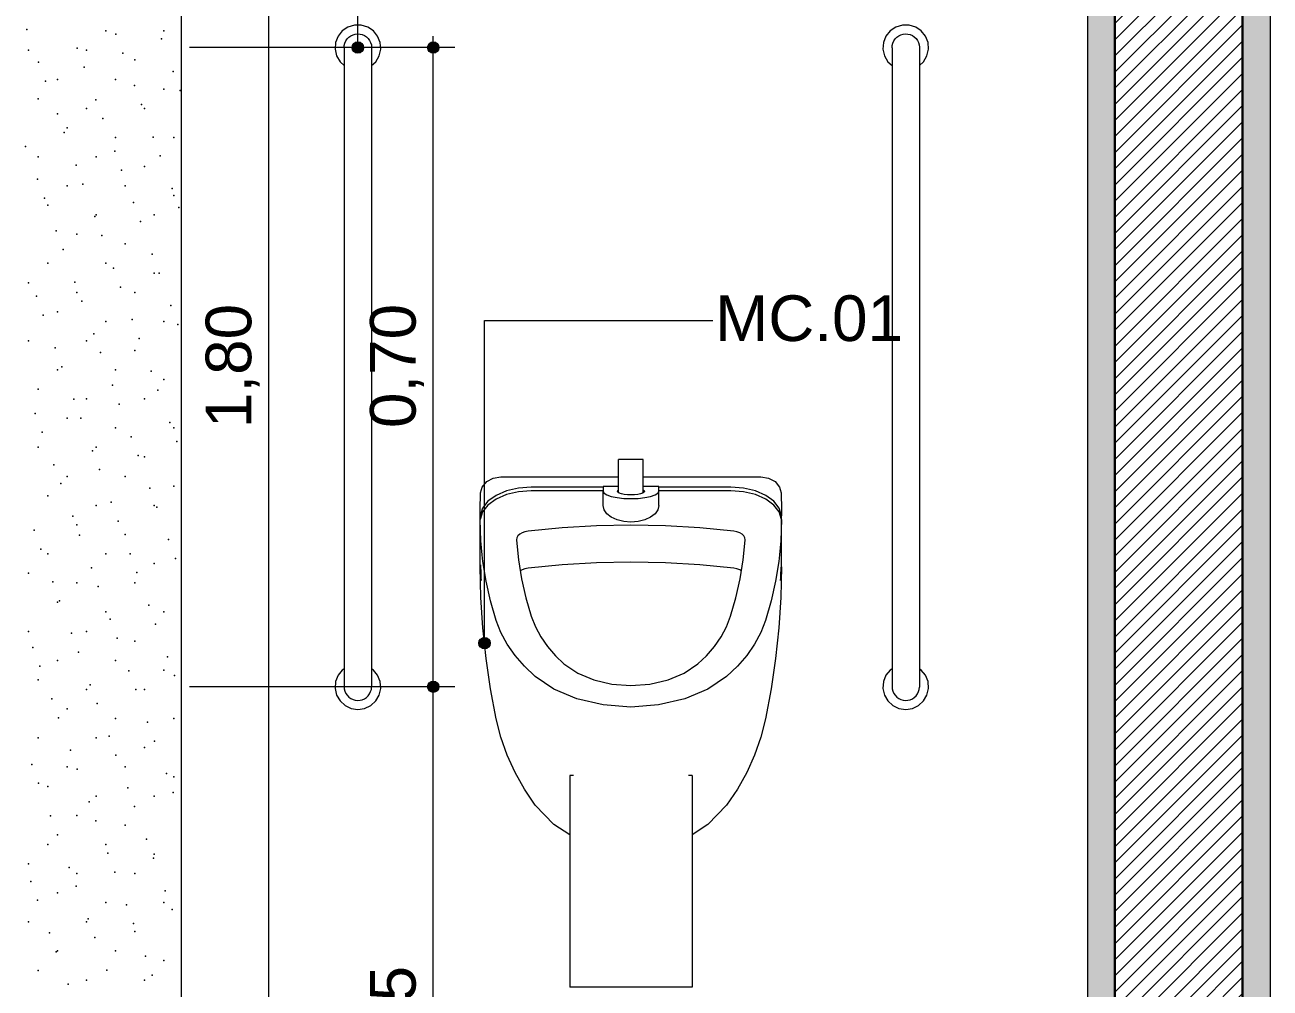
# Model space of a CAD drawing. Header units: metres. Extents: x -1.9 to 95.3, y -2.2 to 2.5.
# Drawn here: x 30.198 to 31.562, y -1.655 to -0.6 of the extents above; entities that cross this region are included whole.
import ezdxf

# ---------------------------------------------------------------- set-up
doc = ezdxf.new("R2010")
doc.units = ezdxf.units.M
doc.header["$MEASUREMENT"] = 0
for name, color, linetype in [('COTAS CORTE', 7, 'Continuous'), ('NOTAS-LAYOUT.EXEC', 7, 'Continuous'), ('PAREDE CONSTRUIR', 7, 'Continuous')]:
    doc.layers.add(name, color=color, linetype=linetype)
for name, color, linetype, lineweight, true_color in [('COTAS CORTE_Caneta_No__25', 7, 'Continuous', 13, 0x982312), ('LOUCAS-METAIS.ARQ_Caneta_No__13', 7, 'Continuous', 0, 0xaaaaaa), ('LOUCAS-METAIS.ARQ_Caneta_No__96', 7, 'Continuous', 0, 0xb6b6b6), ('PAREDE.ARQ_Caneta_No__97', 7, 'Continuous', 13, 0x6b6b6b)]:
    doc.layers.add(name, color=color, linetype=linetype, lineweight=lineweight, true_color=true_color)
for name, color, linetype, lineweight in [('NOTAS-LAYOUT.EXEC_Caneta_No__241', 7, 'Continuous', 13), ('NOTAS-LAYOUT.EXEC_Caneta_No__5', 7, 'Continuous', 20), ('PAREDE CONSTRUIR_Caneta_No__241', 7, 'Continuous', 13), ('PAREDE CONSTRUIR_Caneta_No__3', 7, 'Continuous', 30), ('PAREDE.ARQ_Caneta_No__241', 7, 'Continuous', 13)]:
    doc.layers.add(name, color=color, linetype=linetype, lineweight=lineweight)
doc.styles.add('GENERATED_STYLE_1', font='arial.ttf')
doc.dimstyles.new('GENERATED_STYLE__2', dxfattribs={"dimtxt": 0.05, "dimasz": 0.02375, "dimexe": 0.18, "dimexo": 0.267183, "dimgap": 0, "dimtad": 1, "dimzin": 0, "dimdsep": 46, "dimtxsty": 'GENERATED_STYLE_1', "dimblk": 'ARROWHEAD_11', "dimblk1": 'ARROWHEAD_11', "dimblk2": 'ARROWHEAD_11', "dimcen": 0.09, "dimclrd": 256, "dimclre": 256, "dimclrt": 256, "dimadec": 0, "dimazin": 0, "dimtfac": 1, "dimtdec": 4, "dimtmove": 0, "dimatfit": 3, "dimfxl": 0, "dimtolj": 1, "dimtzin": 0, "dimarcsym": 0})

# ---------------------------------------------------------------- blocks, each defined once
blk = doc.blocks.new('*D108', base_point=(-25.2389, -2.075))
at = {"layer": 'COTAS CORTE_Caneta_No__25', "linetype": 'Continuous', "lineweight": 13, "true_color": 0x982312}
for points in [[(30.4589, -0.075), (30.4594, -0.0774), (30.4607, -0.0794), (30.4628, -0.0808), (30.4652, -0.0812), (30.4676, -0.0808), (30.4696, -0.0794), (30.4709, -0.0774), (30.4714, -0.075), (30.4709, -0.0726), (30.4696, -0.0706), (30.4676, -0.0692), (30.4652, -0.0687), (30.4628, -0.0692), (30.4607, -0.0706), (30.4594, -0.0726)], [(30.4589, -1.875), (30.4594, -1.8774), (30.4607, -1.8794), (30.4628, -1.8808), (30.4652, -1.8812), (30.4676, -1.8808), (30.4696, -1.8794), (30.4709, -1.8774), (30.4714, -1.875), (30.4709, -1.8726), (30.4696, -1.8706), (30.4676, -1.8692), (30.4652, -1.8687), (30.4628, -1.8692), (30.4607, -1.8706), (30.4594, -1.8726)]]:
    blk.add_hatch(color=24, dxfattribs=at).paths.add_polyline_path(points)
at = {"layer": 'COTAS CORTE_Caneta_No__25', "color": 24, "linetype": 'Continuous', "lineweight": 13, "true_color": 0x982312}
for p, q in [((30.4652, -0.0687), (30.4652, -0.0625)), ((30.4589, -0.075), (30.198, -0.075)), ((30.4652, -1.8687), (30.4652, -0.0812)), ((30.4886, -0.075), (30.4714, -0.075))]:
    blk.add_line(p, q, dxfattribs=at)
blk.add_circle((30.4652, -0.075), 0.00625, dxfattribs=at)
at = {"layer": 'COTAS CORTE_Caneta_No__25', "color": 24, "lineweight": 13, "true_color": 0x982312, "insert": (30.4552, -1.0417), "char_height": 0.05, "attachment_point": 7, "rotation": 90, "style": 'GENERATED_STYLE_1'}
blk.add_mtext('\\A1;{\\pql;\\fArial|b0|i0|c0|p0;\\W1.000000;1,80}', dxfattribs=at)
blk = doc.blocks.new('ARROWHEAD_11')
at = {"color": 0, "linetype": 'Continuous', "lineweight": 0}
blk.add_line((0, 0), (-1, 0), dxfattribs=at)
at = {"color": 0, "linetype": 'Continuous', "lineweight": 0, "const_width": 0.25, "flags": 128}
blk.add_lwpolyline([(-0.125, 0, 1), (0.125, 0, 1)], format="xyb", close=True, dxfattribs=at)
blk = doc.blocks.new('*D109', base_point=(-25.2389, -2.075))
at = {"layer": 'COTAS CORTE_Caneta_No__25', "linetype": 'Continuous', "lineweight": 13, "true_color": 0x982312}
for points in [[(30.639, -1.325), (30.6395, -1.3274), (30.6408, -1.3294), (30.6429, -1.3308), (30.6452, -1.3312), (30.6476, -1.3308), (30.6497, -1.3294), (30.651, -1.3274), (30.6515, -1.325), (30.651, -1.3226), (30.6497, -1.3206), (30.6476, -1.3192), (30.6452, -1.3187), (30.6429, -1.3192), (30.6408, -1.3206), (30.6395, -1.3226)], [(30.639, -2.075), (30.6395, -2.0774), (30.6408, -2.0794), (30.6429, -2.0808), (30.6452, -2.0812), (30.6476, -2.0808), (30.6497, -2.0794), (30.651, -2.0774), (30.6515, -2.075), (30.651, -2.0726), (30.6497, -2.0706), (30.6476, -2.0692), (30.6452, -2.0687), (30.6429, -2.0692), (30.6408, -2.0706), (30.6395, -2.0726)]]:
    blk.add_hatch(color=24, dxfattribs=at).paths.add_polyline_path(points)
at = {"layer": 'COTAS CORTE_Caneta_No__25', "color": 24, "linetype": 'Continuous', "lineweight": 13, "true_color": 0x982312}
for p, q in [((30.639, -1.325), (30.3781, -1.325)), ((30.6452, -2.0687), (30.6452, -1.3312)), ((30.6687, -1.325), (30.6515, -1.325)), ((30.639, -2.075), (30.6218, -2.075)), ((30.6452, -2.0875), (30.6452, -2.0812)), ((30.9124, -2.075), (30.6515, -2.075))]:
    blk.add_line(p, q, dxfattribs=at)
for centre in [(30.6452, -1.325), (30.6452, -2.075)]:
    blk.add_circle(centre, 0.00625, dxfattribs=at)
at = {"layer": 'COTAS CORTE_Caneta_No__25', "color": 24, "lineweight": 13, "true_color": 0x982312, "insert": (30.6352, -1.7667), "char_height": 0.05, "attachment_point": 7, "rotation": 90, "style": 'GENERATED_STYLE_1'}
blk.add_mtext('\\A1;{\\pql;\\fArial|b0|i0|c0|p0;\\W1.000000;0,75}', dxfattribs=at)
blk = doc.blocks.new('*D110', base_point=(-25.2389, -2.075))
at = {"layer": 'COTAS CORTE_Caneta_No__25', "linetype": 'Continuous', "lineweight": 13, "true_color": 0x982312}
for points in [[(30.639, -0.625), (30.6395, -0.6274), (30.6408, -0.6294), (30.6429, -0.6308), (30.6452, -0.6312), (30.6476, -0.6308), (30.6497, -0.6294), (30.651, -0.6274), (30.6515, -0.625), (30.651, -0.6226), (30.6497, -0.6206), (30.6476, -0.6192), (30.6452, -0.6187), (30.6429, -0.6192), (30.6408, -0.6206), (30.6395, -0.6226)], [(30.639, -1.325), (30.6395, -1.3274), (30.6408, -1.3294), (30.6429, -1.3308), (30.6452, -1.3312), (30.6476, -1.3308), (30.6497, -1.3294), (30.651, -1.3274), (30.6515, -1.325), (30.651, -1.3226), (30.6497, -1.3206), (30.6476, -1.3192), (30.6452, -1.3187), (30.6429, -1.3192), (30.6408, -1.3206), (30.6395, -1.3226)]]:
    blk.add_hatch(color=24, dxfattribs=at).paths.add_polyline_path(points)
at = {"layer": 'COTAS CORTE_Caneta_No__25', "color": 24, "linetype": 'Continuous', "lineweight": 13, "true_color": 0x982312}
for p, q in [((30.6452, -0.6187), (30.6452, -0.6125)), ((30.639, -0.625), (30.3781, -0.625)), ((30.6687, -0.625), (30.6515, -0.625)), ((30.6452, -1.3187), (30.6452, -0.6312)), ((30.639, -1.325), (30.3781, -1.325)), ((30.6687, -1.325), (30.6515, -1.325))]:
    blk.add_line(p, q, dxfattribs=at)
for centre in [(30.6452, -0.625), (30.6452, -1.325)]:
    blk.add_circle(centre, 0.00625, dxfattribs=at)
at = {"layer": 'COTAS CORTE_Caneta_No__25', "color": 24, "lineweight": 13, "true_color": 0x982312, "insert": (30.6352, -1.0417), "char_height": 0.05, "attachment_point": 7, "rotation": 90, "style": 'GENERATED_STYLE_1'}
blk.add_mtext('\\A1;{\\pql;\\fArial|b0|i0|c0|p0;\\W1.000000;0,70}', dxfattribs=at)
blk = doc.blocks.new('Label_22_7', base_point=(30.7014, -1.2773))
at = {"layer": 'NOTAS-LAYOUT.EXEC', "linetype": 'Continuous', "lineweight": 0, "true_color": 0x000000}
blk.add_hatch(color=18, dxfattribs=at).paths.add_polyline_path([(30.6951, -1.2773), (30.6956, -1.2797), (30.697, -1.2818), (30.699, -1.2831), (30.7014, -1.2836), (30.7038, -1.2831), (30.7058, -1.2818), (30.7072, -1.2797), (30.7076, -1.2773), (30.7072, -1.275), (30.7058, -1.2729), (30.7038, -1.2716), (30.7014, -1.2711), (30.699, -1.2716), (30.697, -1.2729), (30.6956, -1.275)])
at = {"layer": 'NOTAS-LAYOUT.EXEC_Caneta_No__241', "color": 7, "linetype": 'Continuous', "lineweight": 13}
for p, q in [((30.7014, -1.2711), (30.7014, -0.9238)), ((30.7014, -0.9238), (30.9514, -0.9238))]:
    blk.add_line(p, q, dxfattribs=at)
at = {"layer": 'NOTAS-LAYOUT.EXEC_Caneta_No__5', "color": 7, "linetype": 'Continuous', "lineweight": 20}
blk.add_circle((30.7014, -1.2773), 0.00625, dxfattribs=at)
at = {"layer": 'NOTAS-LAYOUT.EXEC_Caneta_No__241', "color": 7, "lineweight": 13, "insert": (30.9539, -0.8964), "char_height": 0.05, "attachment_point": 1, "style": 'GENERATED_STYLE_1'}
blk.add_mtext('\\A1;{\\pql;\\pt0,241;\\fArial|b0|i0|c0|p0;\\W1.000000;MC.01\\fArial|b0|i0|c0|p0;\\W1.000000;\\A1{\\H.66x;\\S^  ;}\\fArial|b0|i0|c0|p0;\\W1.000000;\\fArial|b0|i0|c0|p0;\\W1.000000;\\A1{\\H.66x;\\S^  ;}\\fArial|b0|i0|c0|p0;\\W1.000000;\\fArial|b0|i0|c0|p0;\\W1.000000;\\fArial|b0|i0|c0|p0;\\W1.000000;\\fArial|b0|i0|c0|p0;\\W1.000000;\\fArial|b0|i0|c0|p0;\\W1.000000;\\fArial|b0|i0|c0|p0;\\W1.000000;\\fArial|b0|i0|c0|p0;\\W1.000000;\\A1{\\H.66x;\\S^  ;}\\fArial|b0|i0|c0|p0;\\W1.000000;\\fArial|b0|i0|c0|p0;\\W1.000000;\\A1{\\H.66x;\\S^  ;}\\fArial|b0|i0|c0|p0;\\W1.000000;\\fArial|b0|i0|c0|p0;\\W1.000000;\\fArial|b0|i0|c0|p0;\\W1.000000;\\fArial|b0|i0|c0|p0;\\W1.000000;\\fArial|b0|i0|c0|p0;\\W1.000000;\\fArial|b0|i0|c0|p0;\\W1.000000;\\fArial|b0|i0|c0|p0;\\W1.000000;\\A1{\\H.66x;\\S^  ;}\\fArial|b0|i0|c0|p0;\\W1.000000;\\fArial|b0|i0|c0|p0;\\W1.000000;\\A1{\\H.66x;\\S^  ;}\\fArial|b0|i0|c0|p0;\\W1.000000;\\fArial|b0|i0|c0|p0;\\W1.000000;\\fArial|b0|i0|c0|p0;\\W1.000000;\\fArial|b0|i0|c0|p0;\\W1.000000;\\fArial|b0|i0|c0|p0;\\W1.000000;\\fArial|b0|i0|c0|p0;\\W1.000000;\\fArial|b0|i0|c0|p0;\\W1.000000;\\A1{\\H.66x;\\S^  ;}\\fArial|b0|i0|c0|p0;\\W1.000000;\\fArial|b0|i0|c0|p0;\\W1.000000;\\A1{\\H.66x;\\S^  ;}\\fArial|b0|i0|c0|p0;\\W1.000000;\\fArial|b0|i0|c0|p0;\\W1.000000;\\fArial|b0|i0|c0|p0;\\W1.000000;\\fArial|b0|i0|c0|p0;\\W1.000000;\\fArial|b0|i0|c0|p0;\\W1.000000;\\fArial|b0|i0|c0|p0;\\W1.000000;\\fArial|b0|i0|c0|p0;\\W1.000000;\\A1{\\H.66x;\\S^  ;}\\fArial|b0|i0|c0|p0;\\W1.000000;\\fArial|b0|i0|c0|p0;\\W1.000000;\\A1{\\H.66x;\\S^  ;}\\fArial|b0|i0|c0|p0;\\W1.000000;\\fArial|b0|i0|c0|p0;\\W1.000000;\\fArial|b0|i0|c0|p0;\\W1.000000;\\fArial|b0|i0|c0|p0;\\W1.000000;\\fArial|b0|i0|c0|p0;\\W1.000000;\\fArial|b0|i0|c0|p0;\\W1.000000;\\fArial|b0|i0|c0|p0;\\W1.000000;\\A1{\\H.66x;\\S^  ;}\\fArial|b0|i0|c0|p0;\\W1.000000;}', dxfattribs=at)
blk = doc.blocks.new('Label_23_7', base_point=(30.5626, -0.625))
at = {"layer": 'NOTAS-LAYOUT.EXEC', "linetype": 'Continuous', "lineweight": 0, "true_color": 0x000000}
blk.add_hatch(color=18, dxfattribs=at).paths.add_polyline_path([(30.5564, -0.625), (30.5569, -0.6274), (30.5582, -0.6294), (30.5603, -0.6308), (30.5626, -0.6312), (30.565, -0.6308), (30.5671, -0.6294), (30.5684, -0.6274), (30.5689, -0.625), (30.5684, -0.6226), (30.5671, -0.6206), (30.565, -0.6192), (30.5626, -0.6187), (30.5603, -0.6192), (30.5582, -0.6206), (30.5569, -0.6226)])
at = {"layer": 'NOTAS-LAYOUT.EXEC_Caneta_No__241', "color": 7, "linetype": 'Continuous', "lineweight": 13}
for p, q in [((30.5626, -0.6187), (30.5626, -0.2714)), ((30.5626, -0.2714), (30.8126, -0.2714))]:
    blk.add_line(p, q, dxfattribs=at)
at = {"layer": 'NOTAS-LAYOUT.EXEC_Caneta_No__5', "color": 7, "linetype": 'Continuous', "lineweight": 20}
blk.add_circle((30.5626, -0.625), 0.00625, dxfattribs=at)
at = {"layer": 'NOTAS-LAYOUT.EXEC_Caneta_No__241', "color": 7, "lineweight": 13, "insert": (30.8151, -0.2441), "char_height": 0.05, "attachment_point": 1, "style": 'GENERATED_STYLE_1'}
blk.add_mtext('\\A1;{\\pql;\\pt0,241;\\fArial|b0|i0|c0|p0;\\W1.000000;BA70\\fArial|b0|i0|c0|p0;\\W1.000000;\\A1{\\H.66x;\\S^  ;}\\fArial|b0|i0|c0|p0;\\W1.000000;\\fArial|b0|i0|c0|p0;\\W1.000000;\\A1{\\H.66x;\\S^  ;}\\fArial|b0|i0|c0|p0;\\W1.000000;\\fArial|b0|i0|c0|p0;\\W1.000000;\\fArial|b0|i0|c0|p0;\\W1.000000;\\fArial|b0|i0|c0|p0;\\W1.000000;\\fArial|b0|i0|c0|p0;\\W1.000000;\\fArial|b0|i0|c0|p0;\\W1.000000;\\fArial|b0|i0|c0|p0;\\W1.000000;\\A1{\\H.66x;\\S^  ;}\\fArial|b0|i0|c0|p0;\\W1.000000;\\fArial|b0|i0|c0|p0;\\W1.000000;\\A1{\\H.66x;\\S^  ;}\\fArial|b0|i0|c0|p0;\\W1.000000;\\fArial|b0|i0|c0|p0;\\W1.000000;\\fArial|b0|i0|c0|p0;\\W1.000000;\\fArial|b0|i0|c0|p0;\\W1.000000;\\fArial|b0|i0|c0|p0;\\W1.000000;\\fArial|b0|i0|c0|p0;\\W1.000000;\\fArial|b0|i0|c0|p0;\\W1.000000;\\A1{\\H.66x;\\S^  ;}\\fArial|b0|i0|c0|p0;\\W1.000000;\\fArial|b0|i0|c0|p0;\\W1.000000;\\A1{\\H.66x;\\S^  ;}\\fArial|b0|i0|c0|p0;\\W1.000000;\\fArial|b0|i0|c0|p0;\\W1.000000;\\fArial|b0|i0|c0|p0;\\W1.000000;\\fArial|b0|i0|c0|p0;\\W1.000000;\\fArial|b0|i0|c0|p0;\\W1.000000;\\fArial|b0|i0|c0|p0;\\W1.000000;\\fArial|b0|i0|c0|p0;\\W1.000000;\\A1{\\H.66x;\\S^  ;}\\fArial|b0|i0|c0|p0;\\W1.000000;\\fArial|b0|i0|c0|p0;\\W1.000000;\\A1{\\H.66x;\\S^  ;}\\fArial|b0|i0|c0|p0;\\W1.000000;\\fArial|b0|i0|c0|p0;\\W1.000000;\\fArial|b0|i0|c0|p0;\\W1.000000;\\fArial|b0|i0|c0|p0;\\W1.000000;\\fArial|b0|i0|c0|p0;\\W1.000000;\\fArial|b0|i0|c0|p0;\\W1.000000;\\fArial|b0|i0|c0|p0;\\W1.000000;\\A1{\\H.66x;\\S^  ;}\\fArial|b0|i0|c0|p0;\\W1.000000;\\fArial|b0|i0|c0|p0;\\W1.000000;\\A1{\\H.66x;\\S^  ;}\\fArial|b0|i0|c0|p0;\\W1.000000;\\fArial|b0|i0|c0|p0;\\W1.000000;\\fArial|b0|i0|c0|p0;\\W1.000000;\\fArial|b0|i0|c0|p0;\\W1.000000;\\fArial|b0|i0|c0|p0;\\W1.000000;\\fArial|b0|i0|c0|p0;\\W1.000000;\\fArial|b0|i0|c0|p0;\\W1.000000;\\A1{\\H.66x;\\S^  ;}\\fArial|b0|i0|c0|p0;\\W1.000000;}', dxfattribs=at)

msp = doc.modelspace()

# ---------------------------------------------------------------- hatches: boundary and pattern name
at = {"layer": 'PAREDE CONSTRUIR', "linetype": 'Continuous', "lineweight": 0, "true_color": 0xffffff}
for points in [[(31.3616, -2.075), (31.3916, -2.075), (31.3916, 0.125), (31.3616, 0.125)], [(31.5316, -2.075), (31.5616, -2.075), (31.5616, 0.125), (31.5316, 0.125)]]:
    msp.add_hatch(color=7, dxfattribs=at).paths.add_polyline_path(points)
at = {"layer": 'PAREDE CONSTRUIR', "linetype": 'Continuous', "lineweight": 0, "true_color": 0x000000}
h = msp.add_hatch(dxfattribs=at)
h.set_pattern_fill('common_brick_0007', color=18, style=0, pattern_type=2)
h.set_pattern_definition([(45, (-25.238927, -2.075), (-0.0088388348, 0.0088388348), [])])
h.paths.add_polyline_path([(31.3916, 0.125), (31.3916, -2.075), (31.5316, -2.075), (31.5316, 0.125)])

# ---------------------------------------------------------------- linework, layer by layer
at = {"layer": 'LOUCAS-METAIS.ARQ_Caneta_No__13', "color": 253, "linetype": 'Continuous', "lineweight": 0, "true_color": 0xaaaaaa}
for p, q in [((30.8486, -1.0761), (30.8481, -1.0761)), ((30.8481, -1.1125), (30.8481, -1.0761)), ((30.85, -1.0761), (30.8486, -1.0761)), ((30.8521, -1.0761), (30.85, -1.0761)), ((30.8549, -1.0761), (30.8521, -1.0761)), ((30.8581, -1.0761), (30.8549, -1.0761)), ((30.8616, -1.0761), (30.8581, -1.0761)), ((30.8651, -1.0761), (30.8616, -1.0761)), ((30.8684, -1.0761), (30.8651, -1.0761)), ((30.8712, -1.0761), (30.8684, -1.0761)), ((30.8733, -1.0761), (30.8712, -1.0761)), ((30.8747, -1.0761), (30.8733, -1.0761)), ((30.8751, -1.0761), (30.8747, -1.0761)), ((30.8751, -1.1126), (30.8751, -1.0761)), ((30.6989, -1.1063), (30.7038, -1.1004)), ((30.7038, -1.1004), (30.7109, -1.0965)), ((30.7109, -1.0965), (30.7193, -1.0951)), ((30.7193, -1.0951), (30.8481, -1.0951)), ((30.8751, -1.0951), (31.004, -1.0951)), ((31.004, -1.0951), (31.0123, -1.0965)), ((31.0123, -1.0965), (31.0195, -1.1004)), ((31.0195, -1.1004), (31.0244, -1.1063)), ((30.6967, -1.1313), (30.697, -1.1127)), ((30.697, -1.1127), (30.6982, -1.1091)), ((30.6982, -1.1091), (30.6989, -1.1063)), ((30.714, -1.1154), (30.7051, -1.1219)), ((30.7254, -1.1105), (30.714, -1.1154)), ((30.7254, -1.1145), (30.714, -1.1195)), ((30.7384, -1.1074), (30.7254, -1.1105)), ((30.7384, -1.1114), (30.7254, -1.1145)), ((30.7523, -1.1063), (30.7384, -1.1074)), ((30.7523, -1.1104), (30.7384, -1.1114)), ((30.8312, -1.1063), (30.7523, -1.1063)), ((30.8312, -1.1104), (30.7523, -1.1104)), ((30.8312, -1.1057), (30.8312, -1.111)), ((30.8481, -1.1057), (30.8312, -1.1057)), ((30.8312, -1.1265), (30.8312, -1.111)), ((30.8312, -1.111), (30.8323, -1.1131)), ((30.8323, -1.1131), (30.8353, -1.115)), ((30.8353, -1.115), (30.8401, -1.1167)), ((30.8401, -1.1167), (30.8465, -1.1179)), ((30.8465, -1.1179), (30.8538, -1.1187)), ((30.8469, -1.111), (30.8474, -1.11)), ((30.8474, -1.112), (30.8469, -1.111)), ((30.8474, -1.11), (30.8481, -1.1096)), ((30.8489, -1.113), (30.8474, -1.112)), ((30.8512, -1.1138), (30.8489, -1.113)), ((30.8543, -1.1144), (30.8512, -1.1138)), ((30.8578, -1.1148), (30.8543, -1.1144)), ((30.8617, -1.1149), (30.8578, -1.1148)), ((30.8655, -1.1148), (30.8617, -1.1149)), ((30.8691, -1.1144), (30.8655, -1.1148)), ((30.8722, -1.1138), (30.8691, -1.1144)), ((30.8696, -1.1187), (30.8769, -1.1179)), ((30.8745, -1.113), (30.8722, -1.1138)), ((30.876, -1.112), (30.8745, -1.113)), ((30.8921, -1.1057), (30.8751, -1.1057)), ((30.8751, -1.1095), (30.876, -1.11)), ((30.876, -1.11), (30.8765, -1.111)), ((30.8765, -1.111), (30.876, -1.112)), ((30.8769, -1.1179), (30.8832, -1.1167)), ((30.8832, -1.1167), (30.8881, -1.115)), ((30.8881, -1.115), (30.8911, -1.1131)), ((30.8911, -1.1131), (30.8921, -1.111)), ((30.8921, -1.111), (30.8921, -1.1057)), ((30.9711, -1.1063), (30.8921, -1.1063)), ((30.9711, -1.1104), (30.8921, -1.1104)), ((30.8921, -1.1265), (30.8921, -1.111)), ((30.985, -1.1074), (30.9711, -1.1063)), ((30.985, -1.1115), (30.9711, -1.1104)), ((30.998, -1.1105), (30.985, -1.1074)), ((30.998, -1.1146), (30.985, -1.1115)), ((31.0093, -1.1154), (30.998, -1.1105)), ((31.0093, -1.1195), (30.998, -1.1146)), ((31.0182, -1.1219), (31.0093, -1.1154)), ((31.0244, -1.1063), (31.0251, -1.1091)), ((31.0251, -1.1091), (31.0263, -1.1127)), ((31.0263, -1.1127), (31.0266, -1.1313)), ((30.6991, -1.1295), (30.6965, -1.1378)), ((30.6965, -1.1378), (30.6967, -1.1313)), ((30.7051, -1.1219), (30.6991, -1.1295)), ((30.7051, -1.126), (30.6991, -1.1336)), ((30.714, -1.1195), (30.7051, -1.126)), ((30.8323, -1.1312), (30.8312, -1.1265)), ((30.8353, -1.1356), (30.8323, -1.1312)), ((30.8538, -1.1187), (30.8617, -1.119)), ((30.8617, -1.119), (30.8696, -1.1187)), ((30.8911, -1.1312), (30.8881, -1.1356)), ((30.8921, -1.1265), (30.8911, -1.1312)), ((31.0182, -1.126), (31.0093, -1.1195)), ((31.0241, -1.1295), (31.0182, -1.1219)), ((31.0241, -1.1336), (31.0182, -1.126)), ((31.0267, -1.1378), (31.0241, -1.1295)), ((31.0266, -1.1313), (31.0267, -1.1378)), ((30.6991, -1.1336), (30.6965, -1.1418)), ((30.6965, -1.1418), (30.6965, -1.1378)), ((30.6974, -1.1651), (30.6965, -1.1418)), ((30.6965, -1.1824), (30.6965, -1.1418)), ((30.8401, -1.1394), (30.8353, -1.1356)), ((30.8465, -1.1423), (30.8401, -1.1394)), ((30.8538, -1.1441), (30.8465, -1.1423)), ((30.8617, -1.1448), (30.8538, -1.1441)), ((30.8696, -1.1441), (30.8617, -1.1448)), ((30.8769, -1.1423), (30.8696, -1.1441)), ((30.8832, -1.1394), (30.8769, -1.1423)), ((30.8881, -1.1356), (30.8832, -1.1394)), ((31.0267, -1.1418), (31.0241, -1.1336)), ((31.0267, -1.1418), (31.0259, -1.1651)), ((31.0267, -1.1418), (31.0267, -1.1378)), ((31.0267, -1.1824), (31.0267, -1.1418)), ((30.7399, -1.158), (30.7379, -1.1599)), ((30.7425, -1.1565), (30.7399, -1.158)), ((30.7456, -1.1553), (30.7425, -1.1565)), ((30.7491, -1.1547), (30.7456, -1.1553)), ((30.7863, -1.1509), (30.7491, -1.1547)), ((30.8239, -1.1487), (30.7863, -1.1509)), ((30.8616, -1.1479), (30.8239, -1.1487)), ((30.8994, -1.1487), (30.8616, -1.1479)), ((30.937, -1.1509), (30.8994, -1.1487)), ((30.9742, -1.1547), (30.937, -1.1509)), ((30.9777, -1.1553), (30.9742, -1.1547)), ((30.9808, -1.1565), (30.9777, -1.1553)), ((30.9834, -1.158), (30.9808, -1.1565)), ((30.9853, -1.1599), (30.9834, -1.158)), ((30.6989, -1.1806), (30.6974, -1.1651)), ((30.7368, -1.1619), (30.7364, -1.1641)), ((30.7364, -1.1641), (30.7379, -1.1792)), ((30.7379, -1.1599), (30.7368, -1.1619)), ((30.9865, -1.1619), (30.9853, -1.1599)), ((30.9854, -1.1792), (30.9869, -1.1641)), ((30.9869, -1.1641), (30.9865, -1.1619)), ((31.0259, -1.1651), (31.0244, -1.1806)), ((30.6965, -1.1896), (30.6965, -1.1824)), ((30.6996, -1.1878), (30.6989, -1.1806)), ((30.7379, -1.1792), (30.7385, -1.1859)), ((30.7385, -1.1859), (30.7419, -1.2068)), ((30.9813, -1.2068), (30.9847, -1.1859)), ((30.9847, -1.1859), (30.9854, -1.1792)), ((31.0244, -1.1806), (31.0237, -1.1878)), ((31.0267, -1.1896), (31.0267, -1.1824)), ((30.6965, -1.1936), (30.6965, -1.1896)), ((30.6974, -1.2272), (30.6965, -1.1936)), ((30.6969, -1.1914), (30.6972, -1.2014)), ((30.7032, -1.2095), (30.6996, -1.1878)), ((30.7425, -1.197), (30.7405, -1.1982)), ((30.7456, -1.1959), (30.7425, -1.197)), ((30.7491, -1.1952), (30.7456, -1.1959)), ((30.7863, -1.1915), (30.7491, -1.1952)), ((30.8239, -1.1892), (30.7863, -1.1915)), ((30.8616, -1.1885), (30.8239, -1.1892)), ((30.8994, -1.1892), (30.8616, -1.1885)), ((30.937, -1.1915), (30.8994, -1.1892)), ((30.9742, -1.1952), (30.937, -1.1915)), ((30.9777, -1.1959), (30.9742, -1.1952)), ((30.9808, -1.197), (30.9777, -1.1959)), ((30.9827, -1.1982), (30.9808, -1.197)), ((31.0237, -1.1878), (31.0201, -1.2095)), ((31.0267, -1.1936), (31.0259, -1.2272)), ((31.026, -1.2014), (31.0264, -1.1914)), ((31.0267, -1.1936), (31.0267, -1.1896)), ((30.6972, -1.2014), (30.6974, -1.2058)), ((30.6974, -1.2058), (30.6977, -1.2085)), ((30.708, -1.2311), (30.7032, -1.2095)), ((30.7419, -1.2068), (30.7466, -1.2275)), ((30.9767, -1.2275), (30.9813, -1.2068)), ((31.0201, -1.2095), (31.0153, -1.2311)), ((31.0256, -1.2085), (31.0259, -1.2058)), ((31.0259, -1.2058), (31.026, -1.2014)), ((30.6996, -1.2606), (30.6974, -1.2272)), ((31.0259, -1.2272), (31.0237, -1.2606)), ((30.7142, -1.2526), (30.708, -1.2311)), ((30.7466, -1.2275), (30.7525, -1.2479)), ((30.9708, -1.2479), (30.9767, -1.2275)), ((31.0153, -1.2311), (31.0091, -1.2526)), ((30.7193, -1.2657), (30.7142, -1.2526)), ((30.7525, -1.2479), (30.757, -1.2594)), ((30.9663, -1.2594), (30.9708, -1.2479)), ((31.0091, -1.2526), (31.0039, -1.2657)), ((30.7032, -1.294), (30.6996, -1.2606)), ((30.7262, -1.2784), (30.7193, -1.2657)), ((30.757, -1.2594), (30.7629, -1.2703)), ((30.9604, -1.2703), (30.9663, -1.2594)), ((31.0039, -1.2657), (30.9971, -1.2784)), ((31.0237, -1.2606), (31.0201, -1.294)), ((30.7348, -1.2907), (30.7262, -1.2784)), ((30.7629, -1.2703), (30.7702, -1.2808)), ((30.7702, -1.2808), (30.779, -1.291)), ((30.9443, -1.291), (30.9531, -1.2808)), ((30.9531, -1.2808), (30.9604, -1.2703)), ((30.9971, -1.2784), (30.9885, -1.2907)), ((30.708, -1.3273), (30.7032, -1.294)), ((30.745, -1.3026), (30.7348, -1.2907)), ((30.779, -1.291), (30.7882, -1.2998)), ((30.935, -1.2998), (30.9443, -1.291)), ((30.9885, -1.2907), (30.9782, -1.3026)), ((31.0201, -1.294), (31.0153, -1.3273)), ((30.7569, -1.3139), (30.745, -1.3026)), ((30.7882, -1.2998), (30.8035, -1.3103)), ((30.9198, -1.3103), (30.935, -1.2998)), ((30.9782, -1.3026), (30.9664, -1.3139)), ((30.7773, -1.3278), (30.7569, -1.3139)), ((30.8035, -1.3103), (30.821, -1.3176)), ((30.821, -1.3176), (30.8408, -1.3221)), ((30.8408, -1.3221), (30.8616, -1.3237)), ((30.8616, -1.3237), (30.8825, -1.3221)), ((30.8825, -1.3221), (30.9023, -1.3176)), ((30.9023, -1.3176), (30.9198, -1.3103)), ((30.9664, -1.3139), (30.946, -1.3278)), ((30.7142, -1.3603), (30.708, -1.3273)), ((30.8026, -1.3384), (30.7773, -1.3278)), ((30.946, -1.3278), (30.9207, -1.3384)), ((31.0153, -1.3273), (31.0091, -1.3603)), ((30.8312, -1.345), (30.8026, -1.3384)), ((30.8616, -1.3473), (30.8312, -1.345)), ((30.892, -1.345), (30.8616, -1.3473)), ((30.9207, -1.3384), (30.892, -1.345)), ((30.7193, -1.3804), (30.7142, -1.3603)), ((31.0091, -1.3603), (31.0039, -1.3804)), ((30.7262, -1.4), (30.7193, -1.3804)), ((31.0039, -1.3804), (30.9971, -1.4)), ((30.7348, -1.419), (30.7262, -1.4)), ((30.9971, -1.4), (30.9885, -1.419)), ((30.745, -1.4372), (30.7348, -1.419)), ((30.7947, -1.4223), (30.7947, -1.5998)), ((30.7986, -1.4223), (30.7947, -1.4223)), ((30.9286, -1.4223), (30.9247, -1.4223)), ((30.9286, -1.4223), (30.9286, -1.5998)), ((30.9885, -1.419), (30.9782, -1.4372)), ((30.7569, -1.4546), (30.745, -1.4372)), ((30.9782, -1.4372), (30.9664, -1.4546)), ((30.7773, -1.476), (30.7569, -1.4546)), ((30.9664, -1.4546), (30.946, -1.476)), ((30.7947, -1.4872), (30.7773, -1.476)), ((30.946, -1.476), (30.9286, -1.4872)), ((30.7947, -1.5998), (30.7947, -1.6174)), ((30.9286, -1.5998), (30.9286, -1.6174)), ((30.7947, -1.6174), (30.7947, -1.6325)), ((30.9286, -1.6174), (30.9286, -1.6325)), ((30.7947, -1.6325), (30.7947, -1.6441)), ((30.9286, -1.6325), (30.9286, -1.6441)), ((30.7947, -1.6441), (30.7947, -1.6514)), ((30.9286, -1.6441), (30.9286, -1.6514)), ((30.7947, -1.6514), (30.7947, -1.6539)), ((30.9286, -1.6539), (30.7947, -1.6539)), ((30.9286, -1.6514), (30.9286, -1.6539))]:
    msp.add_line(p, q, dxfattribs=at)
at = {"layer": 'LOUCAS-METAIS.ARQ_Caneta_No__96', "color": 253, "linetype": 'Continuous', "lineweight": 0, "true_color": 0xb6b6b6}
for p, q in [((30.541, -0.6125), (30.5383, -0.6194)), ((30.5456, -0.6067), (30.541, -0.6125)), ((30.5518, -0.6025), (30.5456, -0.6067)), ((30.5589, -0.6003), (30.5518, -0.6025)), ((30.5528, -0.6137), (30.5549, -0.6121)), ((30.5549, -0.6121), (30.5573, -0.611)), ((30.5573, -0.611), (30.5598, -0.6103)), ((30.5664, -0.6003), (30.5589, -0.6003)), ((30.5598, -0.6103), (30.5624, -0.61)), ((30.5624, -0.61), (30.565, -0.6102)), ((30.565, -0.6102), (30.5675, -0.6108)), ((30.5735, -0.6025), (30.5664, -0.6003)), ((30.5675, -0.6108), (30.5699, -0.6119)), ((30.5699, -0.6119), (30.5721, -0.6133)), ((30.5721, -0.6133), (30.574, -0.6152)), ((30.5796, -0.6067), (30.5735, -0.6025)), ((30.5843, -0.6125), (30.5796, -0.6067)), ((30.587, -0.6194), (30.5843, -0.6125)), ((31.141, -0.6125), (31.1382, -0.6194)), ((31.1456, -0.6067), (31.141, -0.6125)), ((31.1518, -0.6025), (31.1456, -0.6067)), ((31.1589, -0.6003), (31.1518, -0.6025)), ((31.1528, -0.6137), (31.1549, -0.6121)), ((31.1549, -0.6121), (31.1572, -0.611)), ((31.1572, -0.611), (31.1597, -0.6103)), ((31.1663, -0.6003), (31.1589, -0.6003)), ((31.1597, -0.6103), (31.1623, -0.61)), ((31.1623, -0.61), (31.165, -0.6102)), ((31.165, -0.6102), (31.1675, -0.6108)), ((31.1735, -0.6025), (31.1663, -0.6003)), ((31.1675, -0.6108), (31.1699, -0.6119)), ((31.1699, -0.6119), (31.172, -0.6133)), ((31.172, -0.6133), (31.1739, -0.6152)), ((31.1796, -0.6067), (31.1735, -0.6025)), ((31.1843, -0.6125), (31.1796, -0.6067)), ((31.187, -0.6194), (31.1843, -0.6125)), ((30.5383, -0.6194), (30.5377, -0.6269)), ((30.5377, -0.6269), (30.5394, -0.6341)), ((30.5476, -0.6253), (30.5478, -0.6227)), ((30.5476, -0.6253), (30.5476, -0.6268)), ((30.5476, -0.6268), (30.5476, -0.6312)), ((30.5478, -0.6227), (30.5485, -0.6201)), ((30.5485, -0.6201), (30.5495, -0.6177)), ((30.5495, -0.6177), (30.551, -0.6156)), ((30.551, -0.6156), (30.5528, -0.6137)), ((30.574, -0.6152), (30.5755, -0.6173)), ((30.5755, -0.6173), (30.5766, -0.6196)), ((30.5766, -0.6196), (30.5774, -0.6221)), ((30.5774, -0.6221), (30.5776, -0.6247)), ((30.5776, -0.6247), (30.5776, -0.6262)), ((30.5776, -0.6262), (30.5776, -0.6307)), ((30.5859, -0.6341), (30.5876, -0.6269)), ((30.5876, -0.6269), (30.587, -0.6194)), ((31.1382, -0.6194), (31.1377, -0.6269)), ((31.1377, -0.6269), (31.1393, -0.6341)), ((31.1476, -0.6253), (31.1478, -0.6227)), ((31.1476, -0.6253), (31.1476, -0.6268)), ((31.1476, -0.6268), (31.1476, -0.6312)), ((31.1478, -0.6227), (31.1484, -0.6201)), ((31.1484, -0.6201), (31.1495, -0.6177)), ((31.1495, -0.6177), (31.1509, -0.6156)), ((31.1509, -0.6156), (31.1528, -0.6137)), ((31.1739, -0.6152), (31.1755, -0.6173)), ((31.1755, -0.6173), (31.1766, -0.6196)), ((31.1766, -0.6196), (31.1773, -0.6221)), ((31.1773, -0.6221), (31.1776, -0.6247)), ((31.1776, -0.6247), (31.1776, -0.6262)), ((31.1776, -0.6262), (31.1776, -0.6307)), ((31.1859, -0.6341), (31.1875, -0.6269)), ((31.1875, -0.6269), (31.187, -0.6194)), ((30.5394, -0.6341), (30.5431, -0.6406)), ((30.5431, -0.6406), (30.5476, -0.6448)), ((30.5476, -0.6312), (30.5476, -0.6383)), ((30.5476, -0.6383), (30.5476, -0.6478)), ((30.5776, -0.6307), (30.5776, -0.6379)), ((30.5776, -0.6379), (30.5776, -0.6474)), ((30.5776, -0.6448), (30.5822, -0.6406)), ((30.5822, -0.6406), (30.5859, -0.6341)), ((31.1393, -0.6341), (31.1431, -0.6406)), ((31.1431, -0.6406), (31.1476, -0.6448)), ((31.1476, -0.6312), (31.1476, -0.6383)), ((31.1476, -0.6383), (31.1476, -0.6478)), ((31.1776, -0.6307), (31.1776, -0.6379)), ((31.1776, -0.6379), (31.1776, -0.6474)), ((31.1776, -0.6448), (31.1821, -0.6406)), ((31.1821, -0.6406), (31.1859, -0.6341)), ((30.5476, -0.6478), (30.5476, -0.6591)), ((30.5776, -0.6474), (30.5776, -0.6589)), ((31.1476, -0.6478), (31.1476, -0.6591)), ((31.1776, -0.6474), (31.1776, -0.6589)), ((30.5476, -0.6591), (30.5476, -0.6717)), ((30.5776, -0.6589), (30.5776, -0.6716)), ((31.1476, -0.6591), (31.1476, -0.6717)), ((31.1776, -0.6589), (31.1776, -0.6716)), ((30.5476, -0.6717), (30.5476, -0.685)), ((30.5776, -0.6716), (30.5776, -0.685)), ((31.1476, -0.6717), (31.1476, -0.685)), ((31.1776, -0.6716), (31.1776, -0.685)), ((30.5476, -0.685), (30.5476, -1.265)), ((30.5776, -0.685), (30.5776, -1.265)), ((31.1476, -0.685), (31.1476, -1.265)), ((31.1776, -0.685), (31.1776, -1.265)), ((30.5476, -1.265), (30.5476, -1.2783)), ((30.5776, -1.265), (30.5776, -1.2784)), ((31.1476, -1.265), (31.1476, -1.2783)), ((31.1776, -1.265), (31.1776, -1.2784)), ((30.5476, -1.2783), (30.5476, -1.2909)), ((30.5776, -1.2784), (30.5776, -1.2911)), ((31.1476, -1.2783), (31.1476, -1.2909)), ((31.1776, -1.2784), (31.1776, -1.2911)), ((30.5476, -1.2909), (30.5476, -1.3022)), ((30.5776, -1.2911), (30.5776, -1.3026)), ((31.1476, -1.2909), (31.1476, -1.3022)), ((31.1776, -1.2911), (31.1776, -1.3026)), ((30.5456, -1.3067), (30.541, -1.3125)), ((30.5476, -1.3053), (30.5456, -1.3067)), ((30.5476, -1.3022), (30.5476, -1.3117)), ((30.5776, -1.3026), (30.5776, -1.3121)), ((30.5796, -1.3067), (30.5776, -1.3053)), ((30.5843, -1.3125), (30.5796, -1.3067)), ((31.1456, -1.3067), (31.141, -1.3125)), ((31.1476, -1.3053), (31.1456, -1.3067)), ((31.1476, -1.3022), (31.1476, -1.3117)), ((31.1776, -1.3026), (31.1776, -1.3121)), ((31.1796, -1.3067), (31.1776, -1.3053)), ((31.1843, -1.3125), (31.1796, -1.3067)), ((30.5383, -1.3194), (30.5377, -1.3269)), ((30.541, -1.3125), (30.5383, -1.3194)), ((30.5476, -1.3117), (30.5476, -1.3188)), ((30.5476, -1.3188), (30.5476, -1.3232)), ((30.5776, -1.3121), (30.5776, -1.3193)), ((30.5776, -1.3193), (30.5776, -1.3238)), ((30.587, -1.3194), (30.5843, -1.3125)), ((30.5876, -1.3269), (30.587, -1.3194)), ((31.1382, -1.3194), (31.1377, -1.3269)), ((31.141, -1.3125), (31.1382, -1.3194)), ((31.1476, -1.3117), (31.1476, -1.3188)), ((31.1476, -1.3188), (31.1476, -1.3232)), ((31.1776, -1.3121), (31.1776, -1.3193)), ((31.1776, -1.3193), (31.1776, -1.3238)), ((31.187, -1.3194), (31.1843, -1.3125)), ((31.1875, -1.3269), (31.187, -1.3194)), ((30.5377, -1.3269), (30.5394, -1.3341)), ((30.5394, -1.3341), (30.5431, -1.3406)), ((30.5476, -1.3232), (30.5476, -1.3247)), ((30.5476, -1.3247), (30.5478, -1.3273)), ((30.5478, -1.3273), (30.5485, -1.3299)), ((30.5485, -1.3299), (30.5495, -1.3323)), ((30.5495, -1.3323), (30.551, -1.3344)), ((30.551, -1.3344), (30.5528, -1.3363)), ((30.5528, -1.3363), (30.5549, -1.3379)), ((30.5721, -1.3367), (30.574, -1.3348)), ((30.574, -1.3348), (30.5755, -1.3327)), ((30.5755, -1.3327), (30.5766, -1.3304)), ((30.5766, -1.3304), (30.5774, -1.3279)), ((30.5774, -1.3279), (30.5776, -1.3253)), ((30.5776, -1.3238), (30.5776, -1.3253)), ((30.5822, -1.3406), (30.5859, -1.3341)), ((30.5859, -1.3341), (30.5876, -1.3269)), ((31.1377, -1.3269), (31.1393, -1.3341)), ((31.1393, -1.3341), (31.1431, -1.3406)), ((31.1476, -1.3232), (31.1476, -1.3247)), ((31.1476, -1.3247), (31.1478, -1.3273)), ((31.1478, -1.3273), (31.1484, -1.3299)), ((31.1484, -1.3299), (31.1495, -1.3323)), ((31.1495, -1.3323), (31.1509, -1.3344)), ((31.1509, -1.3344), (31.1528, -1.3363)), ((31.1528, -1.3363), (31.1549, -1.3379)), ((31.172, -1.3367), (31.1739, -1.3348)), ((31.1739, -1.3348), (31.1755, -1.3327)), ((31.1755, -1.3327), (31.1766, -1.3304)), ((31.1766, -1.3304), (31.1773, -1.3279)), ((31.1773, -1.3279), (31.1776, -1.3253)), ((31.1776, -1.3238), (31.1776, -1.3253)), ((31.1821, -1.3406), (31.1859, -1.3341)), ((31.1859, -1.3341), (31.1875, -1.3269)), ((30.5431, -1.3406), (30.5486, -1.3457)), ((30.5486, -1.3457), (30.5553, -1.3489)), ((30.5549, -1.3379), (30.5573, -1.339)), ((30.5553, -1.3489), (30.5626, -1.35)), ((30.5573, -1.339), (30.5598, -1.3397)), ((30.5598, -1.3397), (30.5624, -1.34)), ((30.5624, -1.34), (30.565, -1.3398)), ((30.5626, -1.35), (30.57, -1.3489)), ((30.565, -1.3398), (30.5675, -1.3392)), ((30.5675, -1.3392), (30.5699, -1.3381)), ((30.5699, -1.3381), (30.5721, -1.3367)), ((30.57, -1.3489), (30.5767, -1.3457)), ((30.5767, -1.3457), (30.5822, -1.3406)), ((31.1431, -1.3406), (31.1485, -1.3457)), ((31.1485, -1.3457), (31.1552, -1.3489)), ((31.1549, -1.3379), (31.1572, -1.339)), ((31.1552, -1.3489), (31.1626, -1.35)), ((31.1572, -1.339), (31.1597, -1.3397)), ((31.1597, -1.3397), (31.1623, -1.34)), ((31.1623, -1.34), (31.165, -1.3398)), ((31.1626, -1.35), (31.17, -1.3489)), ((31.165, -1.3398), (31.1675, -1.3392)), ((31.1675, -1.3392), (31.1699, -1.3381)), ((31.1699, -1.3381), (31.172, -1.3367)), ((31.17, -1.3489), (31.1767, -1.3457)), ((31.1767, -1.3457), (31.1821, -1.3406))]:
    msp.add_line(p, q, dxfattribs=at)
at = {"layer": 'PAREDE CONSTRUIR_Caneta_No__241', "color": 7, "linetype": 'Continuous', "lineweight": 13}
msp.add_line((31.5616, 0.125), (31.5616, -2.075), dxfattribs=at)
at = {"layer": 'PAREDE CONSTRUIR_Caneta_No__241', "color": 7, "linetype": 'Continuous', "lineweight": 13, "flags": 128}
msp.add_lwpolyline([(31.3616, 0.125), (31.3616, 0.085), (31.3616, -1.975)], dxfattribs=at)
at = {"layer": 'PAREDE CONSTRUIR_Caneta_No__3', "color": 7, "linetype": 'Continuous', "lineweight": 30}
for p, q in [((31.3916, 0.125), (31.3916, -2.075)), ((31.5316, 0.125), (31.5316, -2.075))]:
    msp.add_line(p, q, dxfattribs=at)
at = {"layer": 'PAREDE.ARQ_Caneta_No__241', "color": 7, "linetype": 'Continuous', "lineweight": 13}
msp.add_line((30.3694, -1.875), (30.3694, -0.075), dxfattribs=at)
at = {"layer": 'PAREDE.ARQ_Caneta_No__97', "color": 251, "linetype": 'Continuous', "lineweight": 13, "true_color": 0x6b6b6b}
for p in [(30.2, -0.6054), (30.2866, -0.6067), (30.2975, -0.6103), (30.3503, -0.6067), (30.2553, -0.6257), (30.3474, -0.6156), (30.2018, -0.628), (30.2654, -0.628), (30.3051, -0.631), (30.3185, -0.6386), (30.213, -0.6411), (30.2628, -0.6464), (30.3604, -0.6513), (30.2205, -0.6618), (30.2336, -0.6598), (30.2972, -0.6598), (30.3181, -0.6667), (30.2124, -0.681), (30.3503, -0.6704), (30.3679, -0.672), (30.2654, -0.6916), (30.2758, -0.6821), (30.3256, -0.6874), (30.3291, -0.6916), (30.2335, -0.6975), (30.2833, -0.7028), (30.241, -0.7181), (30.2442, -0.7128), (30.1987, -0.7335), (30.2972, -0.7234), (30.3386, -0.7231), (30.3609, -0.7234), (30.2124, -0.7446), (30.276, -0.7446), (30.2963, -0.7385), (30.3461, -0.7437), (30.254, -0.7539), (30.3038, -0.7591), (30.3291, -0.7552), (30.2117, -0.7692), (30.2442, -0.7765), (30.2615, -0.7745), (30.3078, -0.7765), (30.2193, -0.7899), (30.3591, -0.7795), (30.3609, -0.7871), (30.223, -0.7977), (30.3168, -0.7948), (30.3666, -0.8001), (30.2745, -0.8102), (30.276, -0.8083), (30.3244, -0.8155), (30.3397, -0.8083), (30.2323, -0.8256), (30.2548, -0.8295), (30.2821, -0.8309), (30.3078, -0.8401), (30.2398, -0.8463), (30.3373, -0.8512), (30.223, -0.8613), (30.2866, -0.8613), (30.2951, -0.8666), (30.3397, -0.8719), (30.3449, -0.8719), (30.2018, -0.8825), (30.2528, -0.882), (30.2105, -0.8974), (30.2548, -0.8931), (30.3026, -0.8873), (30.3185, -0.8931), (30.2603, -0.9027), (30.3579, -0.9076), (30.218, -0.9181), (30.2336, -0.9143), (30.2866, -0.9249), (30.3156, -0.923), (30.3503, -0.9249), (30.2733, -0.9384), (30.3654, -0.9283), (30.2018, -0.9462), (30.231, -0.9538), (30.2654, -0.9462), (30.3231, -0.9437), (30.2808, -0.9591), (30.3185, -0.9568), (30.2336, -0.978), (30.2385, -0.9745), (30.2972, -0.978), (30.3361, -0.9794), (30.2938, -0.9948), (30.3503, -0.9886), (30.2124, -0.9992), (30.3436, -1.0001), (30.2515, -1.0102), (30.2654, -1.0098), (30.3013, -1.0154), (30.3291, -1.0098), (30.2092, -1.0256), (30.2442, -1.031), (30.2591, -1.0308), (30.3566, -1.0358), (30.2168, -1.0462), (30.2972, -1.0416), (30.3609, -1.0416), (30.2124, -1.0628), (30.276, -1.0628), (30.3143, -1.0512), (30.3642, -1.0564), (30.2721, -1.0665), (30.3219, -1.0718), (30.3291, -1.0734), (30.2298, -1.0819), (30.2796, -1.0872), (30.2373, -1.1026), (30.2442, -1.0947), (30.3078, -1.0947), (30.223, -1.1159), (30.3349, -1.1075), (30.3609, -1.1053), (30.276, -1.1265), (30.2926, -1.1229), (30.3397, -1.1265), (30.3424, -1.1282), (30.2503, -1.1383), (30.3001, -1.1436), (30.208, -1.1537), (30.2548, -1.1477), (30.2578, -1.159), (30.3078, -1.1583), (30.3554, -1.1639), (30.2155, -1.1744), (30.223, -1.1795), (30.2866, -1.1795), (30.3131, -1.1793), (30.3629, -1.1846), (30.2708, -1.1947), (30.3206, -1.2), (30.3397, -1.1901), (30.2018, -1.2007), (30.2285, -1.2101), (30.2548, -1.2113), (30.3185, -1.2113), (30.2783, -1.2154), (30.2336, -1.2325), (30.236, -1.2308), (30.3336, -1.2357), (30.2866, -1.2431), (30.2913, -1.2511), (30.3503, -1.2431), (30.2018, -1.2644), (30.249, -1.2665), (30.2654, -1.2644), (30.3411, -1.2564), (30.2989, -1.2718), (30.3185, -1.275), (30.2068, -1.2819), (30.2566, -1.2871), (30.3541, -1.2921), (30.2143, -1.3025), (30.2336, -1.2962), (30.2972, -1.2962), (30.3119, -1.3075), (30.3503, -1.3068), (30.2124, -1.3174), (30.3617, -1.3127), (30.2654, -1.328), (30.2696, -1.3228), (30.3194, -1.3281), (30.3291, -1.328), (30.2273, -1.3382), (30.2442, -1.3492), (30.2771, -1.3435), (30.2348, -1.3589), (30.2972, -1.3598), (30.3609, -1.3598), (30.3324, -1.3638), (30.2124, -1.381), (30.276, -1.381), (30.2901, -1.3792), (30.3399, -1.3845), (30.2478, -1.3946), (30.2976, -1.3999), (30.3291, -1.3916), (30.2055, -1.41), (30.2442, -1.4129), (30.2553, -1.4153), (30.3078, -1.4129), (30.213, -1.4307), (30.3529, -1.4202), (30.3609, -1.4235), (30.223, -1.4341), (30.276, -1.4447), (30.3106, -1.4356), (30.3397, -1.4447), (30.3604, -1.4409), (30.2683, -1.451), (30.3181, -1.4563), (30.226, -1.4664), (30.2548, -1.4659), (30.2758, -1.4717), (30.3078, -1.4765), (30.223, -1.4977), (30.2336, -1.4871), (30.2866, -1.4977), (30.3311, -1.492), (30.2888, -1.5074), (30.3387, -1.5127), (30.3397, -1.5083), (30.2018, -1.5189), (30.2466, -1.5228), (30.2043, -1.5382), (30.2548, -1.5295), (30.2964, -1.5281), (30.3185, -1.5295), (30.2336, -1.5507), (30.2541, -1.5434), (30.3517, -1.5484), (30.2118, -1.5588), (30.2866, -1.5613), (30.3094, -1.5638), (30.3503, -1.5613), (30.2671, -1.5792), (30.3592, -1.569), (30.2018, -1.5826), (30.2248, -1.5945), (30.2654, -1.5826), (30.3169, -1.5844), (30.3185, -1.5932), (30.2746, -1.5998), (30.2323, -1.6152), (30.2336, -1.6144), (30.2972, -1.6144), (30.3299, -1.6201), (30.2124, -1.6356), (30.2876, -1.6355), (30.3503, -1.625), (30.2654, -1.6462), (30.3291, -1.6462), (30.3374, -1.6408), (30.2453, -1.6509)]:
    msp.add_point(p, dxfattribs=at)

# ---------------------------------------------------------------- block references
at = {"layer": 'NOTAS-LAYOUT.EXEC', "color": 7, "linetype": 'Continuous', "lineweight": 13}
for name, p in [('Label_23_7', (30.5626, -0.625)), ('Label_22_7', (30.7014, -1.2773))]:
    msp.add_blockref(name, p, dxfattribs=at)

# ---------------------------------------------------------------- dimensions: what is measured, and where the dimension line sits
at = {"layer": 'COTAS CORTE', "color": 24, "linetype": 'Continuous', "lineweight": 13, "true_color": 0x982312}
for base, p1, p2, picture, middle in [((30.4652, -0.075), (30.3694, -1.875), (30.3694, -0.075), '*D108', (30.4302, -0.977)), ((30.6452, -0.625), (30.5626, -1.325), (30.5626, -0.625), '*D110', (30.6102, -0.977)), ((30.6452, -1.325), (31.3616, -2.075), (30.5626, -1.325), '*D109', (30.6102, -1.702))]:
    dim = msp.add_linear_dim(base=base, p1=p1, p2=p2, angle=90, dimstyle='GENERATED_STYLE__2', dxfattribs=at)
    dim.commit()
    dim.dimension.update_dxf_attribs({"geometry": picture, "text_midpoint": middle, "dimtype": 160, "text_rotation": 90})

doc.saveas('drawing.dxf')
